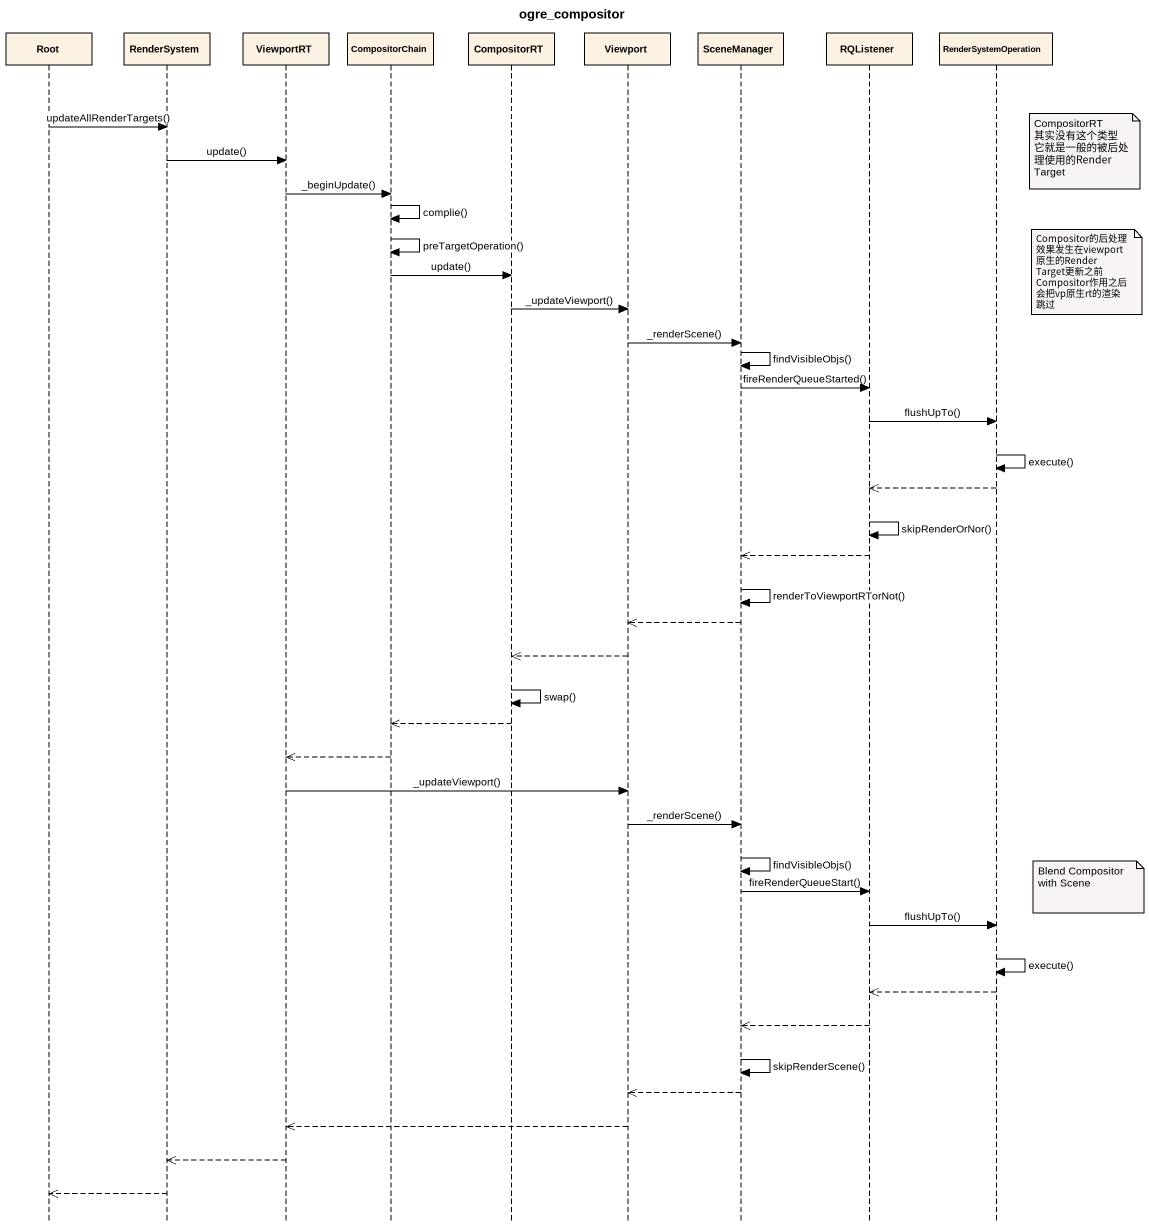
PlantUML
@startuml
title ogre_compositor
hide footbox
participant Root
participant RenderSystem
participant ViewportRT
participant CompositorChain
participant CompositorRT
participant Viewport
participant SceneManager
participant RQListener
participant RenderSystemOperation

Root -> RenderSystem : updateAllRenderTargets()
note right of RenderSystemOperation
  CompositorRT 其实没有这个类型
  它就是一般的被后处理使用的RenderTarget
end note
RenderSystem -> ViewportRT : update()
ViewportRT -> CompositorChain : _beginUpdate()
CompositorChain -> CompositorChain : complie()
CompositorChain -> CompositorChain : preTargetOperation()
note right of RenderSystemOperation
  Compositor的后处理效果发生在viewport原生的RenderTarget更新之前
  Compositor作用之后会把vp原生rt的渲染跳过
end note
CompositorChain -> CompositorRT : update()
CompositorRT -> Viewport : _updateViewport()
Viewport -> SceneManager : _renderScene()
SceneManager -> SceneManager : findVisibleObjs()
SceneManager -> RQListener : fireRenderQueueStarted()
RQListener -> RenderSystemOperation : flushUpTo()
RenderSystemOperation -> RenderSystemOperation : execute()
RenderSystemOperation -->> RQListener
RQListener -> RQListener : skipRenderOrNor()
RQListener -->> SceneManager
SceneManager -> SceneManager : renderToViewportRTorNot()
SceneManager -->> Viewport
Viewport -->> CompositorRT
CompositorRT -> CompositorRT : swap()
CompositorRT -->> CompositorChain
CompositorChain -->> ViewportRT
ViewportRT -> Viewport : _updateViewport()
Viewport -> SceneManager : _renderScene()
SceneManager -> SceneManager : findVisibleObjs()
note right of RenderSystemOperation : Blend Compositor with Scene
SceneManager -> RQListener : fireRenderQueueStart()
RQListener -> RenderSystemOperation : flushUpTo()
RenderSystemOperation -> RenderSystemOperation : execute()
RenderSystemOperation -->> RQListener
RQListener -->> SceneManager
SceneManager -> SceneManager : skipRenderScene()
SceneManager -->> Viewport
Viewport -->> ViewportRT
ViewportRT -->> RenderSystem
RenderSystem -->> Root
@enduml
